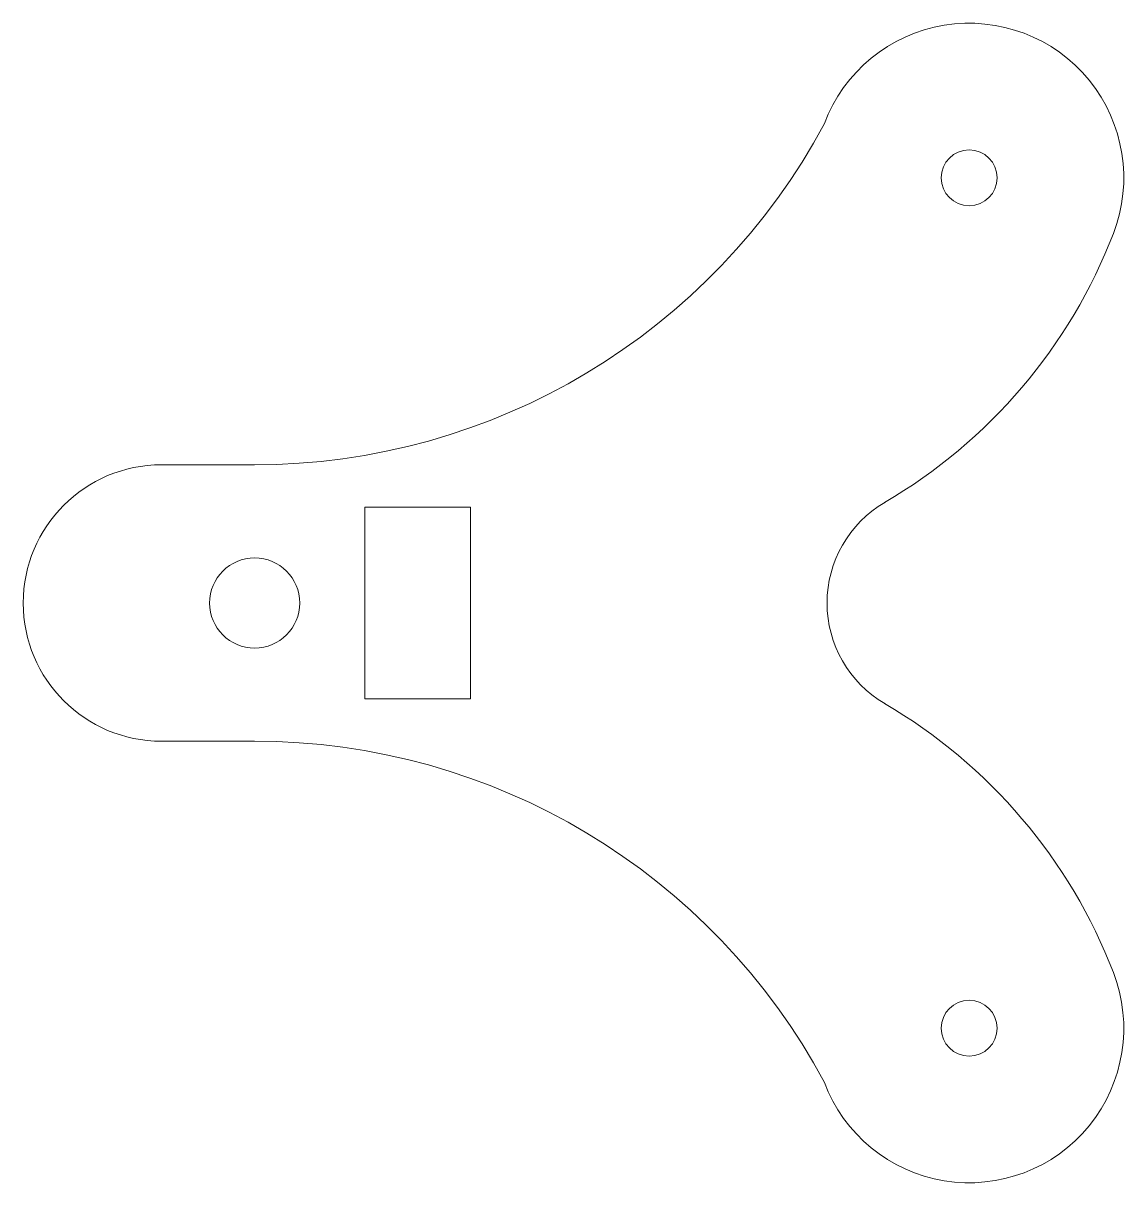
# Model space of a CAD drawing. Header units: millimetres. Extents: x 581.5 to 616.9, y -454 to -416.7.
import ezdxf

# ---------------------------------------------------------------- set-up
doc = ezdxf.new("R2010")
doc.units = ezdxf.units.MM

msp = doc.modelspace()

# ---------------------------------------------------------------- linework, layer by layer
at = {"color": 7, "linetype": 'Continuous', "lineweight": 15}
for p, q in [((585.92, -430.916), (588.92, -430.916)), ((592.47, -438.448), (592.47, -432.283)), ((592.47, -432.283), (595.87, -432.283)), ((595.87, -432.283), (595.87, -438.448)), ((595.87, -438.448), (592.47, -438.448)), ((588.92, -439.816), (585.92, -439.816))]:
    msp.add_line(p, q, dxfattribs=at)
for centre, radius in [((611.92, -421.675), 0.9), ((588.92, -435.366), 1.45), ((611.92, -449.057), 0.9)]:
    msp.add_circle(centre, radius, dxfattribs=at)
for centre, radius, start, end in [((611.92, -421.675), 4.977, 338.9335, 159.4815), ((588.92, -410.117), 20.799, 270, 331.8497), ((600.508, -417.279), 17.206, 300.3411, 338.9335), ((585.92, -435.366), 4.45, 90, 270), ((611.095, -435.366), 3.751, 120.3411, 239.6589), ((600.508, -453.453), 17.206, 21.0665, 59.6589), ((588.92, -460.614), 20.799, 28.1503, 90), ((611.92, -449.057), 4.977, 200.5185, 21.0665)]:
    msp.add_arc(centre, radius, start, end, dxfattribs=at)

doc.saveas('drawing.dxf')
